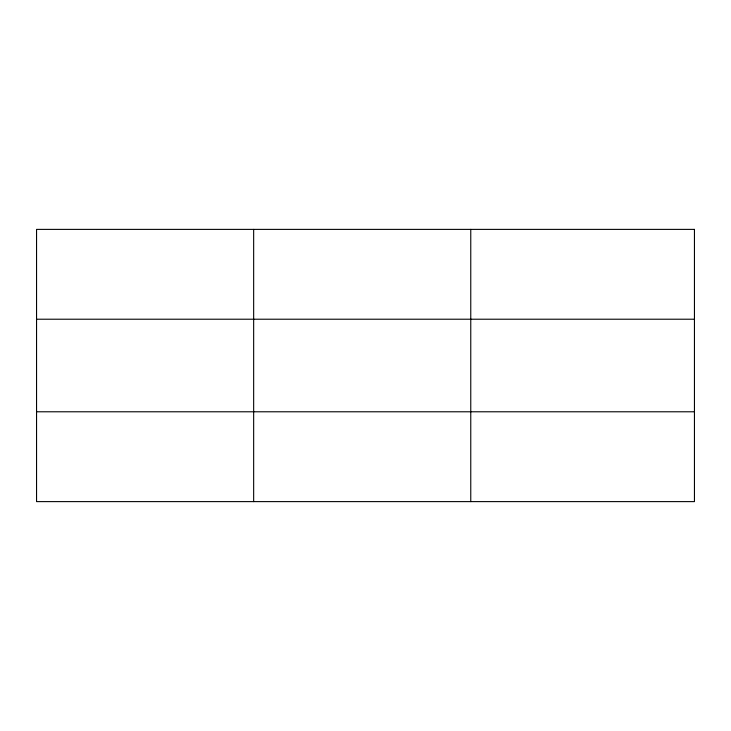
<?xml version="1.0" encoding="UTF-8"?>
<svg xmlns="http://www.w3.org/2000/svg" width="731" height="731" viewBox="0 0 731 731"><rect width="100%" height="100%" fill="white"/><g stroke="black" fill="none" stroke-linecap="round" stroke-linejoin="round"><path stroke-width="1.1" d="M253.657 501.612L253.657 229.388M470.764 501.612L470.764 229.388M36.55 319.219L694.45 319.219M36.55 411.781L694.45 411.781M694.45 229.388L694.45 501.612L36.55 501.612L36.55 229.388L694.45 229.388"/></g></svg>
